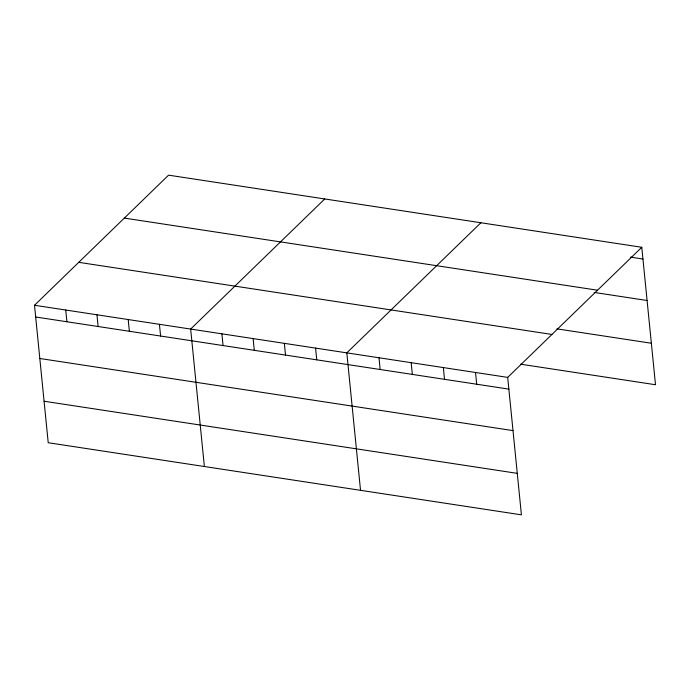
<?xml version="1.0" encoding="UTF-8"?>
<svg xmlns="http://www.w3.org/2000/svg" width="690" height="690" viewBox="0 0 690 690"><rect width="100%" height="100%" fill="white"/><g stroke="black" fill="none" stroke-linecap="round" stroke-linejoin="round"><path stroke-width="1.03" d="M641.778 247.279L507.693 377.387L521.416 514.843L48.222 442.721L34.5 305.265L168.584 175.157L641.778 247.279L655.5 384.735L520.562 364.173M324.74 198.953L190.656 329.061L204.378 466.526M480.895 222.758L346.811 352.866L360.534 490.323M630.496 257.12L642.951 259.017M124.338 218.092L597.531 290.214M594.159 292.431L647.091 300.504M556.899 328.854L651.36 343.249M78.746 262.329L551.948 334.452M34.5 305.265L507.693 377.387M35.673 316.995L508.866 389.126M39.813 358.49L513.006 430.612M44.082 401.235L517.276 473.357M475.522 372.488L476.695 384.218M443.342 367.58L444.515 379.319M411.162 362.673L412.335 374.411M378.991 357.774L380.156 369.504M315.58 348.105L316.753 359.844M284.349 343.344L285.522 355.083M253.118 338.583L254.291 350.322M221.887 333.822L223.06 345.561M159.425 324.3L160.597 336.039M128.193 319.548L129.366 331.278M96.962 314.787L98.135 326.517M65.731 310.026L66.904 321.756"/></g></svg>
